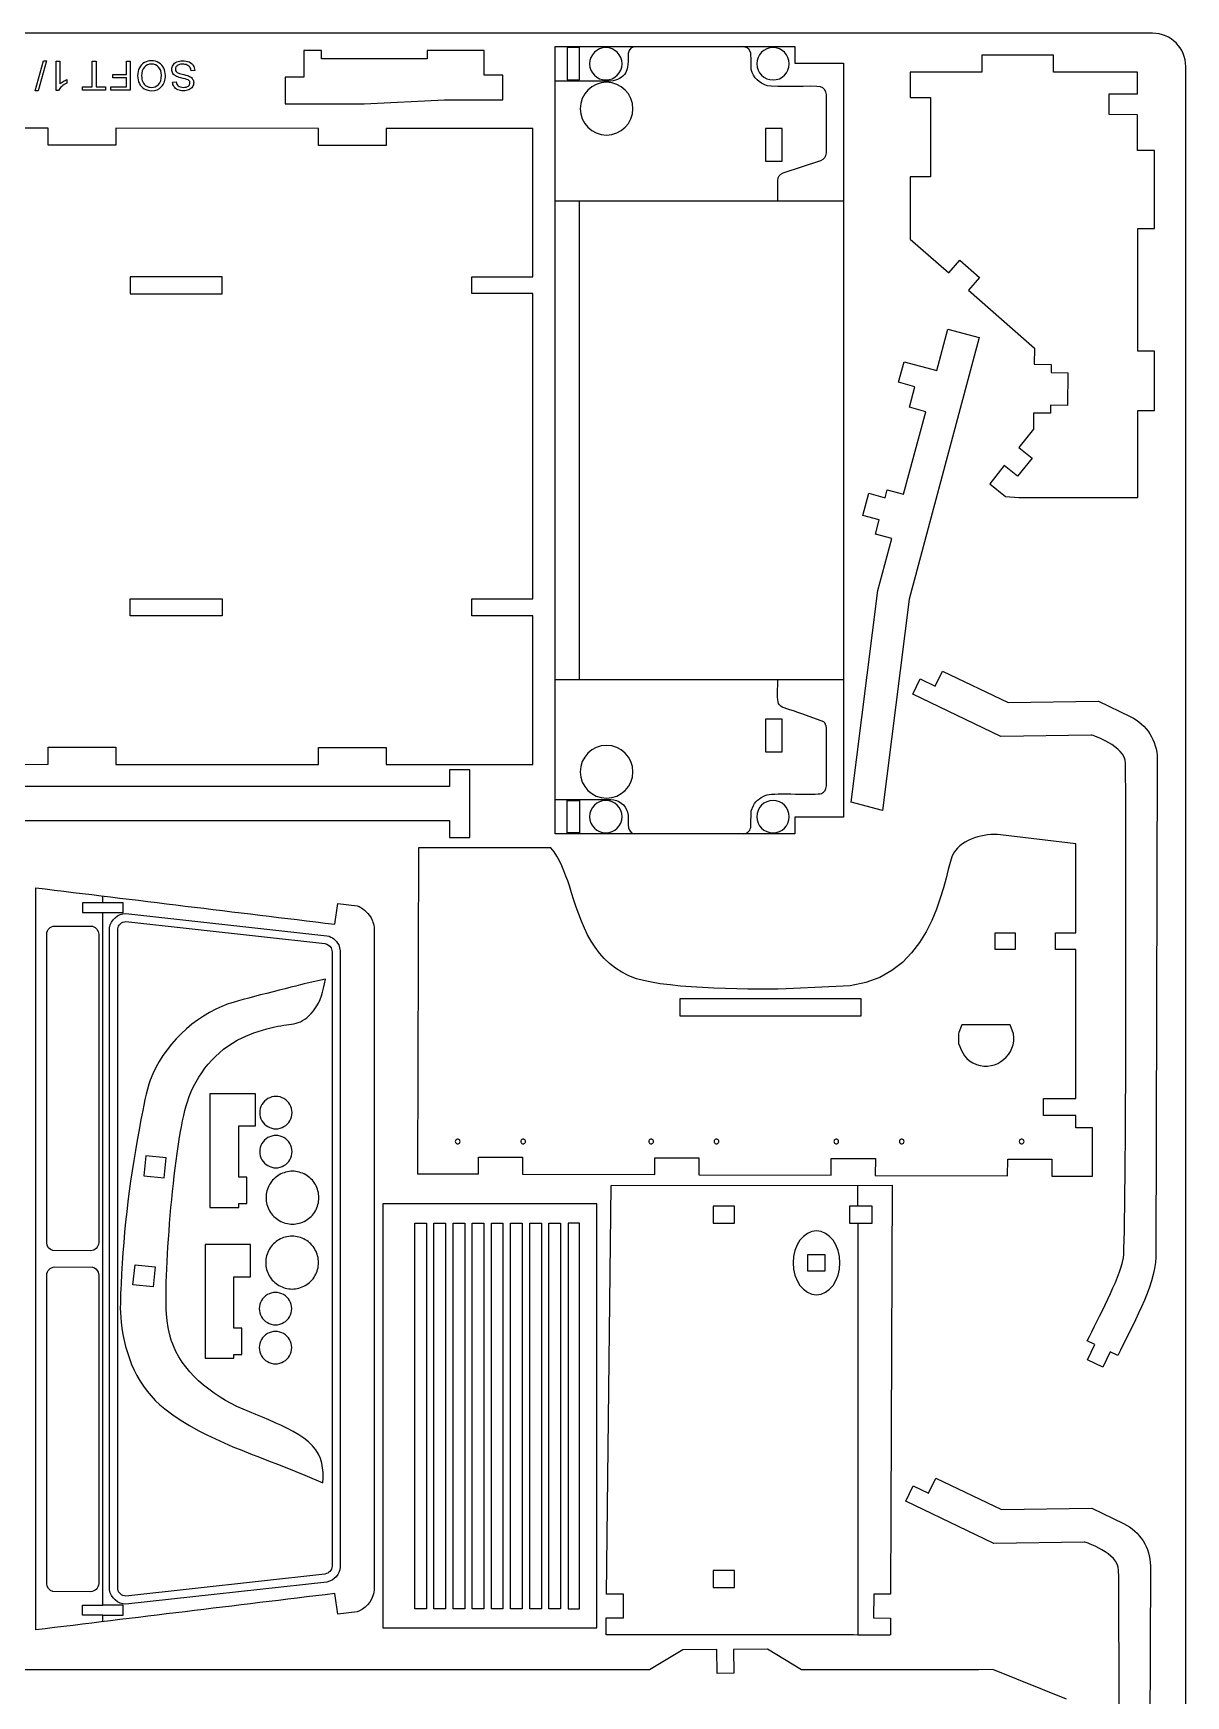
# Model space of a CAD drawing. Extents: x 460 to 1040, y 10 to 890.
# Drawn here: x 866.2 to 1040, y 639.4 to 890 of the extents above; entities that cross this region are included whole.
import ezdxf

# ---------------------------------------------------------------- set-up
doc = ezdxf.new("R2010")
doc.units = 0
doc.layers.get('0').update_dxf_attribs({"linetype": 'CONTINUOUS'})

msp = doc.modelspace()

# ---------------------------------------------------------------- linework, layer by layer
at = {"color": 5}
for p, q in [((1035, 890.0002), (754.9999, 890.0002)), ((1040, 455.0001), (1040, 885.0002))]:
    msp.add_line(p, q, dxfattribs=at)
at = {"color": 3}
for p, q in [((909.7127, 887.3896), (907.0507, 887.3896)), ((907.0507, 887.3896), (907.0507, 883.377)), ((909.7127, 886.1658), (909.7127, 887.3896)), ((934.2336, 887.3896), (925.6231, 887.3896)), ((925.6231, 887.3896), (925.6231, 886.1658)), ((934.2336, 883.6674), (934.2336, 887.3896)), ((944.9155, 769.2833), (944.9159, 887.9991)), ((944.9159, 887.9991), (981.0561, 888.0004)), ((981.0561, 888.0004), (981.0561, 885.4914)), ((925.6231, 886.1658), (909.7127, 886.1658)), ((981.0561, 885.4914), (988.3994, 885.4914)), ((988.3994, 885.4914), (988.3994, 771.7923)), ((1020.0777, 886.6862), (1009.2565, 886.6777)), ((1009.2565, 886.6777), (1009.2585, 884.1281)), ((1020.0796, 884.1364), (1020.0777, 886.6862)), ((907.0507, 883.377), (904.246, 883.377)), ((904.246, 883.377), (904.246, 879.3645)), ((937.0447, 883.6674), (934.2336, 883.6674)), ((937.0447, 879.9452), (937.0447, 883.6674)), ((1009.2585, 884.1281), (998.4373, 884.1209)), ((998.4373, 884.1209), (998.4386, 880.3309)), ((1032.7407, 884.138), (1020.0796, 884.1364)), ((1032.7423, 880.8707), (1032.7407, 884.138)), ((916.1165, 879.3645), (928.242, 879.9452)), ((928.242, 879.9452), (937.0447, 879.9452)), ((998.4386, 880.3309), (1001.4983, 880.3325)), ((1001.4983, 880.3325), (1001.5045, 868.3723)), ((1028.4548, 880.8685), (1032.7423, 880.8707)), ((1028.4564, 877.7729), (1028.4548, 880.8685)), ((904.246, 879.3645), (916.1165, 879.3645)), ((1032.7438, 877.7141), (1028.4564, 877.7729)), ((1032.7466, 872.344), (1032.7438, 877.7141)), ((868.4802, 875.6781), (850.9034, 875.6594)), ((868.4783, 873.1124), (868.4802, 875.6781)), ((878.6753, 875.671), (878.6735, 873.1054)), ((909.2373, 875.6604), (878.6753, 875.671)), ((909.2373, 873.0948), (909.2373, 875.6604)), ((941.577, 875.6605), (919.4692, 875.6604)), ((919.4692, 875.6604), (919.4692, 873.0948)), ((941.577, 853.2947), (941.577, 875.6605)), ((878.6735, 873.1054), (868.4783, 873.1124)), ((919.4692, 873.0948), (909.2373, 873.0948)), ((1035.2963, 872.3453), (1032.7466, 872.344)), ((1035.3023, 860.5514), (1035.2963, 872.3453)), ((1001.5045, 868.3723), (998.4448, 868.3708)), ((998.4448, 868.3708), (998.45, 858.966)), ((1032.7525, 860.5489), (1035.3023, 860.5514)), ((1032.7578, 842.0742), (1032.7525, 860.5489)), ((998.45, 858.966), (1004.2595, 853.8712)), ((1004.2595, 853.8712), (1005.9406, 855.7883)), ((1005.9406, 855.7883), (1008.9043, 853.1894)), ((932.3774, 853.2946), (941.577, 853.2947)), ((932.3774, 850.7449), (932.3774, 853.2946)), ((1008.9043, 853.1894), (1007.2232, 851.2723)), ((941.577, 850.7457), (932.3774, 850.7449)), ((941.5771, 804.7263), (941.577, 850.7457)), ((1007.2232, 851.2723), (1017.1939, 842.5345)), ((1002.4699, 839.166), (1004.1367, 845.3867)), ((1004.1367, 845.3867), (1008.8654, 844.1196)), ((1008.8654, 844.1196), (998.303, 804.7001)), ((1017.1939, 842.5345), (1017.1595, 840.0876)), ((996.7106, 837.3755), (997.5441, 840.4859)), ((997.5441, 840.4859), (1002.4699, 839.166)), ((1017.1595, 840.0876), (1019.7048, 840.0528)), ((1019.7048, 840.0528), (1019.6853, 838.8296)), ((1035.3076, 842.0749), (1032.7578, 842.0742)), ((1035.3102, 833.1333), (1035.3076, 842.0749)), ((999.1736, 836.7155), (996.7106, 837.3755)), ((1019.6853, 838.8296), (1022.2427, 838.7936)), ((1022.2427, 838.7936), (1022.1745, 833.8977)), ((998.3401, 833.6051), (999.1736, 836.7155)), ((997.4693, 820.5038), (1000.803, 832.9452)), ((1000.803, 832.9452), (998.3401, 833.6051)), ((1017.0529, 832.7443), (1017.0232, 830.2951)), ((1019.6024, 832.7081), (1017.0529, 832.7443)), ((1019.617, 833.9323), (1019.6024, 832.7081)), ((1022.1745, 833.8977), (1019.617, 833.9323)), ((1032.7604, 833.1326), (1035.3102, 833.1333)), ((1032.7642, 820.006), (1032.7604, 833.1326)), ((1017.0232, 830.2951), (1014.8288, 827.5545)), ((1014.8288, 827.5545), (1016.825, 825.9608)), ((1012.6384, 824.8107), (1010.4479, 822.0668)), ((1014.6345, 823.217), (1012.6384, 824.8107)), ((1016.825, 825.9608), (1014.6345, 823.217)), ((991.3322, 817.3029), (992.2268, 820.6415)), ((992.2268, 820.6415), (994.6897, 819.9816)), ((994.6897, 819.9816), (995.0065, 821.1637)), ((995.0065, 821.1637), (997.4693, 820.5038)), ((1010.4479, 822.0668), (1012.8389, 820.158)), ((1012.8389, 820.158), (1014.8097, 819.9985)), ((1014.8097, 819.9985), (1032.7642, 820.006)), ((993.7952, 816.643), (991.3322, 817.3029)), ((993.2173, 814.4865), (993.7952, 816.643)), ((995.6802, 813.8266), (993.2173, 814.4865)), ((993.5742, 805.9671), (995.6802, 813.8266)), ((932.3774, 804.7255), (941.5771, 804.7263)), ((932.3774, 802.1758), (932.3774, 804.7255)), ((989.5534, 774.0697), (993.5742, 805.9671)), ((998.303, 804.7001), (994.2821, 772.8026)), ((941.5771, 802.1759), (932.3774, 802.1758)), ((941.5772, 779.764), (941.5771, 802.1759)), ((998.8379, 790.3631), (999.9438, 792.6592)), ((999.9438, 792.6592), (1002.24, 791.5533)), ((1002.24, 791.5533), (1003.3459, 793.8495)), ((1003.3459, 793.8495), (1013.2303, 789.0887)), ((1012.1068, 783.9722), (998.8379, 790.3631)), ((1013.2303, 789.0887), (1026.8574, 789.3146)), ((1026.8574, 789.3146), (1031.6449, 787.0087)), ((868.4829, 779.7817), (868.4803, 782.3598)), ((868.4803, 782.3598), (878.6754, 782.3527)), ((878.6754, 782.3527), (878.6743, 779.7742)), ((909.2362, 779.7634), (909.2374, 782.342)), ((909.2374, 782.342), (919.4694, 782.342)), ((919.4694, 782.342), (919.4694, 779.7639)), ((1025.7338, 784.198), (1012.1068, 783.9722)), ((850.9036, 779.7633), (868.4829, 779.7817)), ((878.6743, 779.7742), (909.2362, 779.7634)), ((919.4694, 779.7639), (941.5772, 779.764)), ((1035.7132, 780.5694), (1035.4948, 705.4858)), ((932.0793, 778.9646), (929.0195, 778.9646)), ((929.0195, 778.9646), (929.0195, 776.4168)), ((932.0793, 768.7656), (932.0793, 778.9646)), ((929.0195, 776.4168), (857.8234, 776.4168)), ((994.2821, 772.8026), (989.5534, 774.0697)), ((857.8234, 771.3151), (929.0195, 771.3151)), ((929.0195, 771.3151), (929.0195, 768.7656)), ((988.3994, 771.7923), (981.0561, 771.7923)), ((981.0561, 771.7923), (981.0561, 769.2833)), ((924.3412, 767.2162), (924.1644, 718.0578)), ((944.2895, 767.2071), (924.3412, 767.2162)), ((929.0195, 768.7656), (932.0793, 768.7656)), ((981.0561, 769.2833), (944.9155, 769.2833)), ((1023.4126, 767.7699), (1012.0883, 769.1572)), ((1023.4126, 754.3957), (1023.4126, 767.7699)), ((866.6256, 649.2872), (866.6256, 761.1618)), ((911.6867, 755.6773), (912.162, 758.8004)), ((912.162, 758.8004), (915.0893, 758.4454)), ((878.9827, 655.4668), (878.9826, 754.9783)), ((880.2065, 756.0616), (910.2176, 752.7485)), ((917.6485, 755.0529), (917.6486, 655.3923)), ((911.1527, 752.1021), (911.2928, 751.5337)), ((1020.376, 751.8666), (1020.376, 754.3957)), ((1020.376, 754.3957), (1023.4126, 754.3957)), ((911.2928, 751.5337), (911.2928, 658.9115)), ((1023.4126, 751.8666), (1020.376, 751.8666)), ((1023.4126, 729.3753), (1023.4126, 751.8666)), ((989.4246, 746.4083), (980.8861, 745.9625)), ((1018.554, 726.8448), (1018.554, 729.3753)), ((1018.554, 729.3753), (1023.4126, 729.3753)), ((1023.4126, 726.8448), (1018.554, 726.8448)), ((1023.4126, 724.9812), (1023.4126, 726.8448)), ((1025.9431, 724.9701), (1023.4126, 724.9812)), ((1025.9431, 717.6822), (1025.9431, 724.9701)), ((933.3485, 718.0244), (933.3577, 720.5549)), ((933.3577, 720.5549), (940.0079, 720.5304)), ((940.0079, 720.5304), (939.9985, 717.9999)), ((959.9487, 717.9267), (959.9579, 720.4571)), ((959.9579, 720.4571), (966.608, 720.4327)), ((966.608, 720.4327), (966.5987, 717.9022)), ((986.5489, 717.8288), (986.5582, 720.3593)), ((986.5582, 720.3593), (993.2082, 720.3349)), ((993.2082, 720.3349), (993.199, 717.8044)), ((1013.1492, 717.731), (1013.1584, 720.2615)), ((1013.1584, 720.2615), (1019.8083, 720.2371)), ((1019.8083, 720.2371), (1019.7992, 717.7066)), ((924.1644, 718.0578), (933.3485, 718.0244)), ((939.9985, 717.9999), (959.9487, 717.9267)), ((966.5987, 717.9022), (986.5489, 717.8288)), ((993.199, 717.8044), (1013.1492, 717.731)), ((1019.7992, 717.7066), (1025.9431, 717.6822)), ((952.6784, 654.6577), (953.3792, 716.3053)), ((953.3792, 716.3053), (995.7303, 716.3317)), ((995.7303, 716.3317), (995.5036, 654.6476)), ((951.215, 713.5155), (918.9238, 713.5155)), ((918.9238, 713.5155), (918.9238, 649.5728)), ((951.215, 649.5728), (951.215, 713.5155)), ((1026.306, 692.2963), (1025.1581, 692.8493)), ((1025.2001, 690.0002), (1026.306, 692.2963)), ((1027.4963, 688.8943), (1025.2001, 690.0002)), ((1028.6022, 691.1904), (1027.4963, 688.8943)), ((1029.7503, 690.6375), (1028.6022, 691.1904)), ((1001.2089, 669.8864), (1002.3148, 672.1825)), ((1002.3148, 672.1825), (1012.1993, 667.4218)), ((997.8069, 668.6963), (998.9127, 670.9923)), ((998.9127, 670.9923), (1001.2089, 669.8864)), ((1011.0758, 662.3054), (997.8069, 668.6963)), ((1012.1993, 667.4218), (1025.8263, 667.6477)), ((1025.8263, 667.6477), (1030.6139, 665.3418)), ((1024.7029, 662.5311), (1011.0758, 662.3054)), ((910.2176, 657.6966), (880.2066, 654.3835)), ((1034.6822, 658.9025), (1034.4638, 583.8189)), ((912.162, 651.6448), (911.6868, 654.7664)), ((955.2282, 654.6577), (952.6784, 654.6577)), ((955.2282, 651.088), (955.2282, 654.6577)), ((992.9539, 654.6571), (992.9408, 651.0874)), ((995.5036, 654.6476), (992.9539, 654.6571)), ((915.0894, 651.9998), (912.162, 651.6448)), ((915.4317, 652.1487), (915.0894, 651.9998)), ((918.9238, 649.5728), (951.215, 649.5728)), ((952.6436, 648.5383), (952.6436, 651.088)), ((952.6436, 651.088), (955.2282, 651.088)), ((992.9408, 651.0874), (995.4905, 651.078)), ((995.4905, 651.078), (995.4811, 648.5283)), ((989.8948, 648.53), (952.6436, 648.5383)), ((990.5567, 648.5155), (989.8948, 648.53)), ((995.3189, 648.512), (990.5567, 648.5155)), ((995.4811, 648.5283), (995.3189, 648.512)), ((964.1962, 646.2547), (959.1486, 643.2824)), ((969.2865, 646.3279), (964.1962, 646.2547)), ((969.3387, 642.7235), (969.2865, 646.3279)), ((976.9225, 646.4013), (971.8321, 646.3281)), ((971.8321, 646.3281), (971.8838, 642.7601)), ((982.0586, 643.2826), (976.9225, 646.4013)), ((959.1486, 643.2824), (834.456, 643.2827)), ((971.8838, 642.7601), (969.3387, 642.7235)), ((1008.3852, 643.2863), (982.0586, 643.2826)), ((1008.7991, 643.2828), (1008.3852, 643.2863)), ((1010.9304, 643.323), (1008.7991, 643.2828)), ((1022.0077, 638.8536), (1010.9304, 643.323))]:
    msp.add_line(p, q, dxfattribs=at)
at = {"color": 1}
for p, q in [((948.5861, 887.8391), (946.756, 887.8391)), ((946.756, 887.8391), (946.756, 882.9589)), ((948.5861, 882.9589), (948.5861, 887.8391)), ((866.5377, 881.3331), (867.8084, 885.8538)), ((868.2411, 885.8538), (866.9704, 881.3331)), ((867.8084, 885.8538), (868.2411, 885.8538)), ((869.7057, 881.3881), (869.7057, 885.7805)), ((869.7057, 885.7805), (870.2433, 885.7805)), ((870.2433, 885.7805), (870.2433, 882.3574)), ((875.1347, 885.7805), (875.715, 885.7805)), ((875.1347, 881.9195), (875.1347, 885.7805)), ((875.715, 885.7805), (875.715, 881.9195)), ((880.2871, 885.7805), (880.8675, 885.7805)), ((880.2871, 883.795), (880.2871, 885.7805)), ((880.8675, 885.7805), (880.8675, 881.4064)), ((871.3185, 883.0049), (871.3185, 882.4857)), ((878.2344, 883.2819), (878.2344, 883.795)), ((878.2344, 883.795), (880.2871, 883.795)), ((880.2871, 883.2819), (878.2344, 883.2819)), ((880.2871, 881.9195), (880.2871, 883.2819)), ((887.2453, 882.6404), (887.8012, 882.6832)), ((890.5931, 884.3754), (890.0494, 884.3265)), ((953.3297, 882.7988), (944.9155, 882.7988)), ((946.756, 882.9589), (948.5861, 882.9589)), ((866.9704, 881.3331), (866.5377, 881.3331)), ((870.0519, 881.3881), (869.7057, 881.3881)), ((873.6929, 881.4064), (873.6929, 881.9195)), ((873.6929, 881.9195), (875.1347, 881.9195)), ((877.1568, 881.4064), (873.6929, 881.4064)), ((875.715, 881.9195), (877.1568, 881.9195)), ((877.1568, 881.9195), (877.1568, 881.4064)), ((877.9168, 881.4064), (877.9168, 881.9195)), ((877.9168, 881.9195), (880.2871, 881.9195)), ((880.8675, 881.4064), (877.9168, 881.4064)), ((985.8236, 871.9929), (985.8236, 880.7573)), ((979.3172, 868.9419), (984.9868, 870.8318)), ((978.4803, 864.7465), (978.4803, 867.7808)), ((944.9155, 864.7465), (948.5871, 864.7465)), ((948.5871, 792.5372), (948.5871, 864.7481)), ((948.5871, 864.7481), (988.3999, 864.7465)), ((948.5871, 792.5372), (944.9155, 792.5372)), ((988.3999, 792.5374), (948.5871, 792.5372)), ((985.4233, 786.1962), (982.28, 787.3542)), ((985.8236, 776.5264), (985.8236, 785.2908)), ((944.9155, 774.4849), (953.3297, 774.4849)), ((946.756, 769.4443), (946.756, 774.3244)), ((946.756, 774.3244), (948.5861, 774.3244)), ((948.5861, 774.3244), (948.5861, 769.4443)), ((974.4416, 770.5072), (974.4749, 772.7688)), ((974.4749, 772.7688), (974.8164, 773.5933)), ((948.5861, 769.4443), (946.756, 769.4443)), ((876.7489, 758.9153), (876.7489, 759.9286)), ((876.7461, 758.9117), (873.6842, 758.9153)), ((873.6842, 758.9153), (873.6842, 757.4467)), ((873.6842, 757.4467), (876.7489, 757.4467)), ((879.8062, 758.9117), (876.7461, 758.9117)), ((876.7489, 757.4467), (879.8062, 757.4516)), ((876.7491, 652.9984), (876.7489, 757.4467)), ((879.8062, 757.4516), (879.8062, 758.9117)), ((880.2061, 757.2916), (910.5173, 753.9415)), ((877.756, 655.3175), (877.756, 755.1315)), ((912.2973, 752.5714), (912.5173, 751.6814)), ((912.5173, 751.6814), (912.5173, 658.7676)), ((990.5461, 713.1697), (990.5457, 716.2955)), ((990.5467, 710.62), (990.5467, 649.7207)), ((910.5173, 656.4975), (880.2061, 653.1474)), ((873.6843, 651.5297), (873.6843, 652.9984)), ((873.6843, 652.9984), (876.7491, 652.9984)), ((879.8037, 652.9984), (876.7491, 652.9984)), ((879.8037, 651.5297), (879.8037, 652.9984)), ((876.7491, 651.5297), (873.6843, 651.5297)), ((876.7491, 650.5164), (876.7491, 651.5297)), ((876.7491, 651.5297), (879.8037, 651.5297)), ((990.5467, 649.7207), (990.5567, 648.5155))]:
    msp.add_line(p, q, dxfattribs=at)
at = {"color": 7}
for p, q in [((979.1672, 875.6186), (976.6171, 875.6186)), ((976.6171, 875.6186), (976.6171, 870.7184)), ((979.1672, 870.7184), (979.1672, 875.6186)), ((976.6171, 870.7184), (979.1672, 870.7184)), ((894.7419, 853.2948), (880.8308, 853.2947)), ((880.8308, 853.2947), (880.8308, 850.7256)), ((894.7419, 850.7257), (894.7419, 853.2948)), ((880.8308, 850.7256), (894.7419, 850.7257)), ((880.8309, 802.1555), (880.8309, 804.7247)), ((880.8309, 804.7247), (894.742, 804.7247)), ((894.742, 804.7247), (894.742, 802.1556)), ((894.742, 802.1556), (880.8309, 802.1555)), ((979.1672, 786.5649), (976.6171, 786.5649)), ((976.6171, 786.5649), (976.6171, 781.6647)), ((979.1672, 781.6647), (979.1672, 786.5649)), ((976.6171, 781.6647), (979.1672, 781.6647)), ((1011.2662, 754.3954), (1014.3028, 754.3954)), ((1011.2662, 751.8667), (1011.2662, 754.3954)), ((1014.3028, 754.3954), (1014.3028, 751.8667)), ((1014.3028, 751.8667), (1011.2662, 751.8667)), ((963.7499, 744.4029), (963.7499, 741.8724)), ((991.0443, 744.4029), (963.7499, 744.4029)), ((991.0443, 741.8723), (991.0443, 744.4029)), ((963.7499, 741.8724), (991.0443, 741.8723)), ((1013.5453, 740.5274), (1006.2315, 740.5274)), ((1014.0314, 739.1579), (1013.5453, 740.5274)), ((883.2219, 720.7707), (882.9186, 717.7255)), ((886.2669, 720.4674), (883.2219, 720.7707)), ((885.9636, 717.4222), (886.2669, 720.4674)), ((882.9186, 717.7255), (885.9636, 717.4222)), ((971.9571, 713.1697), (968.737, 713.1697)), ((968.737, 713.1697), (968.737, 710.62)), ((971.9571, 710.62), (971.9571, 713.1697)), ((992.7377, 713.1697), (989.2814, 713.1697)), ((989.2814, 713.1697), (989.2814, 710.62)), ((992.7377, 710.62), (992.7377, 713.1697)), ((923.764, 652.473), (923.764, 710.6054)), ((923.764, 710.6054), (925.514, 710.6054)), ((925.514, 710.6054), (925.514, 652.473)), ((926.6541, 652.473), (926.6541, 710.6054)), ((926.6541, 710.6054), (928.4042, 710.6054)), ((928.4042, 710.6054), (928.4042, 652.473)), ((929.5442, 652.473), (929.5442, 710.6054)), ((929.5442, 710.6054), (931.2943, 710.6054)), ((931.2943, 710.6054), (931.2943, 652.473)), ((932.4243, 710.6054), (934.1744, 710.6054)), ((932.4243, 652.473), (932.4243, 710.6054)), ((934.1744, 710.6054), (934.1744, 652.473)), ((935.3144, 710.6054), (937.0645, 710.6054)), ((935.3144, 652.473), (935.3144, 710.6054)), ((937.0645, 710.6054), (937.0645, 652.473)), ((938.2045, 652.473), (938.2045, 710.6054)), ((938.2045, 710.6054), (939.9546, 710.6054)), ((939.9546, 710.6054), (939.9546, 652.473)), ((941.0947, 652.473), (941.0947, 710.6054)), ((941.0947, 710.6054), (942.8447, 710.6054)), ((942.8447, 710.6054), (942.8447, 652.473)), ((943.9747, 652.473), (943.9747, 710.6054)), ((943.9747, 710.6054), (945.7248, 710.6054)), ((945.7248, 710.6054), (945.7248, 652.473)), ((948.6149, 710.6054), (946.8649, 710.6054)), ((946.8649, 710.6054), (946.8649, 652.473)), ((948.6149, 652.473), (948.6149, 710.6054)), ((968.737, 710.62), (971.9571, 710.62)), ((989.2814, 710.62), (992.7377, 710.62)), ((881.2811, 701.2863), (881.5845, 704.3314)), ((881.5845, 704.3314), (884.6295, 704.0281)), ((983.0442, 703.3506), (983.0442, 705.9003)), ((983.0442, 705.9003), (985.5941, 705.9003)), ((985.5941, 705.9003), (985.5941, 703.3506)), ((884.6295, 704.0281), (884.3262, 700.983)), ((985.5941, 703.3506), (983.0442, 703.3506)), ((884.3262, 700.983), (881.2811, 701.2863)), ((971.9571, 658.2173), (968.737, 658.2173)), ((968.737, 658.2173), (968.737, 655.6676)), ((971.9571, 655.6676), (971.9571, 658.2173)), ((968.737, 655.6676), (971.9571, 655.6676)), ((925.514, 652.473), (923.764, 652.473)), ((928.4042, 652.473), (926.6541, 652.473)), ((931.2943, 652.473), (929.5442, 652.473)), ((934.1744, 652.473), (932.4243, 652.473)), ((937.0645, 652.473), (935.3144, 652.473)), ((939.9546, 652.473), (938.2045, 652.473)), ((942.8447, 652.473), (941.0947, 652.473)), ((945.7248, 652.473), (943.9747, 652.473)), ((946.8649, 652.473), (948.6149, 652.473))]:
    msp.add_line(p, q, dxfattribs=at)
at = {"color": 2}
for p, q in [((869.4958, 755.4016), (875.196, 755.3615)), ((868.2757, 707.6696), (868.2757, 754.1815)), ((876.106, 754.1815), (876.106, 707.6696)), ((910.2825, 747.3705), (907.5304, 746.7804)), ((899.767, 730.1137), (892.8846, 730.1137)), ((892.8846, 730.1137), (892.8846, 712.9666)), ((899.767, 725.2555), (899.767, 730.1137)), ((897.2367, 717.5229), (897.2367, 725.2555)), ((897.2367, 725.2555), (899.767, 725.2555)), ((898.4513, 717.5229), (897.2367, 717.5229)), ((898.4513, 713.5522), (898.4513, 717.5229)), ((892.8846, 712.9666), (897.2367, 712.9666)), ((897.2367, 712.9666), (897.2367, 713.5522)), ((897.2367, 713.5522), (898.4513, 713.5522)), ((899.0194, 707.38), (892.137, 707.38)), ((892.137, 707.38), (892.137, 690.2329)), ((899.0194, 702.5218), (899.0194, 707.38)), ((874.886, 706.4496), (869.1757, 706.4895)), ((868.2757, 656.2675), (868.2757, 702.7794)), ((869.4958, 703.9995), (875.196, 703.9594)), ((876.016, 703.2394), (876.106, 702.7794)), ((876.106, 702.7794), (876.106, 656.2675)), ((896.4891, 694.7893), (896.4891, 702.5218)), ((896.4891, 702.5218), (899.0194, 702.5218)), ((897.7037, 694.7893), (896.4891, 694.7893)), ((897.7037, 690.8185), (897.7037, 694.7893)), ((892.137, 690.2329), (896.4891, 690.2329)), ((896.4891, 690.2329), (896.4891, 690.8185)), ((896.4891, 690.8185), (897.7037, 690.8185)), ((907.2081, 672.6144), (909.8953, 671.4423)), ((874.886, 655.0474), (869.1858, 655.0874))]:
    msp.add_line(p, q, dxfattribs=at)
at = {"color": 5}
msp.add_open_spline([(1040, 885.0002), (1040, 887.7502), (1037.7499, 890.0002), (1035, 890.0002)], degree=3, dxfattribs=at)
at = {"color": 7}
for points in [[(952.5662, 887.839), (951.2187, 887.839), (950.1262, 886.7465), (950.1262, 885.399)], [(955.0062, 885.399), (955.0062, 886.7465), (953.9137, 887.839), (952.5662, 887.839)], [(977.7771, 887.839), (976.4296, 887.839), (975.3371, 886.7465), (975.3371, 885.399)], [(980.2171, 885.399), (980.2171, 886.7465), (979.1246, 887.839), (977.7771, 887.839)], [(950.1262, 885.399), (950.1262, 884.0515), (951.2187, 882.959), (952.5662, 882.959)], [(952.5662, 882.959), (953.9137, 882.959), (955.0062, 884.0515), (955.0062, 885.399)], [(975.3371, 885.399), (975.3371, 884.0515), (976.4296, 882.959), (977.7771, 882.959)], [(977.7771, 882.959), (979.1246, 882.959), (980.2171, 884.0515), (980.2171, 885.399)], [(952.6812, 882.6039), (950.4859, 882.6039), (948.7061, 880.8241), (948.7061, 878.6288)], [(956.6563, 878.6288), (956.6563, 880.8241), (954.8765, 882.6039), (952.6812, 882.6039)], [(948.7061, 878.6288), (948.7061, 876.4335), (950.4859, 874.6537), (952.6812, 874.6537)], [(952.6812, 874.6537), (954.8765, 874.6537), (956.6563, 876.4335), (956.6563, 878.6288)], [(952.6812, 782.6297), (950.4859, 782.6297), (948.7061, 780.8499), (948.7061, 778.6546)], [(956.6563, 778.6546), (956.6563, 780.8499), (954.8765, 782.6297), (952.6812, 782.6297)], [(948.7061, 778.6546), (948.7061, 776.4593), (950.4859, 774.6795), (952.6812, 774.6795)], [(952.6812, 774.6795), (954.8765, 774.6795), (956.6563, 776.4593), (956.6563, 778.6546)], [(952.5662, 774.3244), (951.2187, 774.3244), (950.1262, 773.2319), (950.1262, 771.8844)], [(955.0062, 771.8844), (955.0062, 773.2319), (953.9137, 774.3244), (952.5662, 774.3244)], [(977.7771, 774.3244), (976.4296, 774.3244), (975.3371, 773.2319), (975.3371, 771.8844)], [(980.2171, 771.8844), (980.2171, 773.2319), (979.1246, 774.3244), (977.7771, 774.3244)], [(950.1262, 771.8844), (950.1262, 770.5369), (951.2187, 769.4444), (952.5662, 769.4444)], [(952.5662, 769.4444), (953.9137, 769.4444), (955.0062, 770.5369), (955.0062, 771.8844)], [(975.3371, 771.8844), (975.3371, 770.5369), (976.4296, 769.4444), (977.7771, 769.4444)], [(977.7771, 769.4444), (979.1246, 769.4444), (980.2171, 770.5369), (980.2171, 771.8844)], [(1006.2315, 740.5274), (1005.6292, 738.8309), (1005.743, 739.5049), (1005.7549, 737.7047)], [(1005.7549, 737.7047), (1006.2373, 736.3999), (1006.789, 735.1125), (1008.4571, 734.508)], [(1008.4571, 734.508), (1011.3963, 733.443), (1014.5519, 736.0754), (1014.0314, 739.1579)]]:
    msp.add_open_spline(points, degree=3, dxfattribs=at)
at = {"color": 1}
for points in [[(956.8376, 887.9586), (955.2495, 887.533), (956.4072, 885.5286), (955.582, 884.0992)], [(974.3484, 887.2449), (974.1048, 887.8328), (973.6864, 887.9071), (973.2176, 888.0004)], [(882.2506, 884.7898), (882.0714, 884.4406), (881.9818, 884.0435), (881.9818, 883.6006)], [(883.0112, 885.584), (882.6834, 885.4048), (882.4298, 885.1401), (882.2506, 884.7898)], [(883.002, 884.9008), (882.721, 884.5953), (882.5805, 884.1616), (882.5805, 883.5996)], [(884.0773, 885.359), (883.6415, 885.359), (883.2841, 885.2062), (883.002, 884.9008)], [(884.0742, 885.8538), (883.6944, 885.8538), (883.3401, 885.7642), (883.0112, 885.584)], [(885.1789, 885.5555), (884.8541, 885.754), (884.4866, 885.8538), (884.0742, 885.8538)], [(885.1433, 884.9049), (884.8602, 885.2073), (884.5049, 885.359), (884.0773, 885.359)], [(885.5679, 883.6617), (885.5679, 884.1881), (885.4263, 884.6025), (885.1433, 884.9049)], [(885.9161, 884.742), (885.7491, 885.0861), (885.5027, 885.3569), (885.1789, 885.5555)], [(887.117, 884.5465), (887.117, 884.7796), (887.1832, 884.9975), (887.3166, 885.2032)], [(887.3166, 885.2032), (887.4499, 885.4089), (887.6403, 885.5687), (887.8898, 885.6828)], [(887.7972, 884.97), (887.7147, 884.855), (887.6729, 884.7297), (887.6729, 884.5953)], [(888.1739, 885.2419), (888.0049, 885.1757), (887.8796, 885.0851), (887.7972, 884.97)], [(887.8898, 885.6828), (888.1393, 885.7968), (888.4193, 885.8538), (888.7318, 885.8538)], [(888.7583, 885.3406), (888.5374, 885.3406), (888.3429, 885.3081), (888.1739, 885.2419)], [(888.7318, 885.8538), (889.1269, 885.8538), (889.4578, 885.7958), (889.7246, 885.6807)], [(889.4293, 885.2103), (889.2308, 885.2969), (889.0068, 885.3406), (888.7583, 885.3406)], [(889.8692, 884.8682), (889.7745, 885.0087), (889.6278, 885.1228), (889.4293, 885.2103)], [(889.7246, 885.6807), (889.9924, 885.5657), (890.2011, 885.3926), (890.3528, 885.1604)], [(890.0494, 884.3265), (890.0239, 884.5465), (889.9638, 884.7267), (889.8692, 884.8682)], [(890.3528, 885.1604), (890.5055, 884.9293), (890.5849, 884.6676), (890.5931, 884.3754)], [(974.4749, 884.5149), (974.4115, 884.8215), (974.5489, 886.7608), (974.3484, 887.2449)], [(870.2433, 882.3574), (870.3726, 882.4816), (870.5427, 882.6048), (870.7524, 882.728)], [(871.3185, 882.4857), (871.0182, 882.3451), (870.7555, 882.1741), (870.5304, 881.9725)], [(870.7524, 882.728), (870.9622, 882.8512), (871.1515, 882.9438), (871.3185, 883.0049)], [(881.9818, 883.6006), (881.9818, 883.1638), (882.0674, 882.7728), (882.2374, 882.4286)], [(882.2374, 882.4286), (882.4074, 882.0835), (882.6548, 881.8147), (882.9786, 881.6222)], [(882.5805, 883.5996), (882.5805, 883.2442), (882.6406, 882.9337), (882.7607, 882.6689)], [(882.7607, 882.6689), (882.8809, 882.4042), (883.057, 882.1985), (883.2882, 882.0529)], [(885.125, 882.2555), (885.4202, 882.5366), (885.5679, 883.0049), (885.5679, 883.6617)], [(885.5811, 881.9481), (885.9711, 882.3584), (886.1666, 882.9265), (886.1666, 883.6515)], [(886.1666, 883.6515), (886.1666, 884.0353), (886.0831, 884.3988), (885.9161, 884.742)], [(887.2982, 883.9264), (887.1771, 884.1056), (887.117, 884.3123), (887.117, 884.5465)], [(887.4601, 881.9511), (887.3267, 882.1537), (887.2555, 882.3838), (887.2453, 882.6404)], [(887.8613, 883.4814), (887.6078, 883.5985), (887.4194, 883.7462), (887.2982, 883.9264)], [(887.6729, 884.5953), (887.6729, 884.4589), (887.7126, 884.3398), (887.7921, 884.2369)], [(887.7921, 884.2369), (887.8715, 884.1351), (888.0028, 884.0496), (888.1861, 883.9793)], [(887.8012, 882.6832), (887.8308, 882.4073), (887.9316, 882.1985), (888.1036, 882.058)], [(888.8296, 883.2025), (888.3592, 883.3094), (888.0364, 883.402), (887.8613, 883.4814)], [(888.1861, 883.9793), (888.3032, 883.9345), (888.5628, 883.8633), (888.965, 883.7665)], [(889.7022, 882.8909), (889.5902, 882.9917), (889.3, 883.0966), (888.8296, 883.2025)], [(888.965, 883.7665), (889.3672, 883.6698), (889.6482, 883.5792), (889.8091, 883.4937)], [(889.6319, 882.0387), (889.7918, 882.167), (889.8722, 882.3217), (889.8722, 882.503)], [(889.8722, 882.503), (889.8722, 882.6598), (889.8152, 882.7891), (889.7022, 882.8909)], [(889.8091, 883.4937), (890.0178, 883.3837), (890.1726, 883.2473), (890.2744, 883.0854)], [(890.4281, 882.5406), (890.4281, 882.3187), (890.365, 882.112), (890.2398, 881.9206)], [(890.2744, 883.0854), (890.3772, 882.9235), (890.4281, 882.7412), (890.4281, 882.5406)], [(955.582, 884.0992), (955.0972, 883.2593), (954.2559, 882.8596), (953.3297, 882.7988)], [(976.8921, 882.0976), (975.664, 882.5146), (974.8642, 883.2488), (974.4749, 884.5149)], [(870.5304, 881.9725), (870.3054, 881.7719), (870.1456, 881.5774), (870.0519, 881.3881)], [(882.9786, 881.6222), (883.3034, 881.4298), (883.6669, 881.3331), (884.0711, 881.3331)], [(883.2882, 882.0529), (883.5203, 881.9073), (883.7799, 881.834), (884.0681, 881.834)], [(884.0681, 881.834), (884.4774, 881.834), (884.8297, 881.9745), (885.125, 882.2555)], [(884.0711, 881.3331), (884.6882, 881.3331), (885.1911, 881.5377), (885.5811, 881.9481)], [(888.0313, 881.4899), (887.7839, 881.5937), (887.5935, 881.7475), (887.4601, 881.9511)], [(888.8886, 881.3331), (888.5649, 881.3331), (888.2788, 881.385), (888.0313, 881.4899)], [(888.1036, 882.058), (888.2757, 881.9165), (888.5302, 881.8462), (888.8662, 881.8462)], [(888.8662, 881.8462), (889.2165, 881.8462), (889.4721, 881.9104), (889.6319, 882.0387)], [(889.691, 881.4827), (889.4507, 881.383), (889.1829, 881.3331), (888.8886, 881.3331)], [(890.2398, 881.9206), (890.1145, 881.7281), (889.9323, 881.5825), (889.691, 881.4827)], [(984.9165, 881.9395), (984.1441, 882.1195), (977.9755, 881.8073), (976.8921, 882.0976)], [(985.8236, 880.7573), (985.7869, 881.319), (985.4323, 881.8193), (984.9165, 881.9395)], [(984.9868, 870.8318), (985.5389, 871.0822), (985.7606, 871.3899), (985.8236, 871.9929)], [(978.4803, 867.7808), (978.5433, 868.3837), (978.7652, 868.6915), (979.3172, 868.9419)], [(982.28, 787.3542), (977.9413, 788.9143), (978.4803, 787.7365), (978.4803, 792.5372)], [(985.8236, 785.2908), (985.7959, 785.556), (985.6794, 786.0315), (985.4233, 786.1962)], [(974.8164, 773.5933), (975.2259, 774.3026), (976.101, 774.974), (976.8921, 775.186)], [(976.8921, 775.186), (978.085, 775.5057), (984.3549, 775.1004), (985.0681, 775.3956)], [(985.0681, 775.3956), (985.5502, 775.5952), (985.7901, 776.0138), (985.8236, 776.5264)], [(953.3297, 774.4849), (954.4904, 774.4469), (955.5333, 773.7088), (955.8418, 772.5572)], [(955.8418, 772.5572), (956.1336, 771.4677), (955.4289, 769.7025), (956.8376, 769.325)], [(973.3774, 769.2938), (974.0365, 769.4248), (974.3925, 769.8359), (974.4416, 770.5072)], [(877.756, 755.1315), (877.9077, 756.3206), (879.0093, 757.2925), (880.2061, 757.2916)], [(910.5173, 753.9415), (911.4297, 753.7248), (911.7992, 753.325), (912.2973, 752.5714)], [(929.9235, 723.10625), (929.89243, 723.05257), (929.87583, 722.99063), (929.8759, 722.9286)], [(929.8759, 722.9286), (929.87583, 722.86657), (929.89243, 722.80463), (929.9235, 722.75095)], [(930.05355, 723.2363), (929.9998, 723.20534), (929.95446, 723.16), (929.9235, 723.10625)], [(929.9235, 722.75095), (929.95446, 722.6972), (929.9998, 722.65186), (930.05355, 722.6209)], [(930.2312, 723.2839), (930.16917, 723.28397), (930.10723, 723.26737), (930.05355, 723.2363)], [(930.05355, 722.6209), (930.10723, 722.58983), (930.16917, 722.57323), (930.2312, 722.5733)], [(930.40885, 723.2363), (930.35517, 723.26737), (930.29323, 723.28397), (930.2312, 723.2839)], [(930.2312, 722.5733), (930.29323, 722.57323), (930.35517, 722.58983), (930.40885, 722.6209)], [(930.5389, 723.10625), (930.50794, 723.16), (930.4626, 723.20534), (930.40885, 723.2363)], [(930.40885, 722.6209), (930.4626, 722.65186), (930.50794, 722.6972), (930.5389, 722.75095)], [(930.5865, 722.9286), (930.58657, 722.99063), (930.56997, 723.05257), (930.5389, 723.10625)], [(930.5389, 722.75095), (930.56997, 722.80463), (930.58657, 722.86657), (930.5865, 722.9286)], [(939.7828, 723.10625), (939.75173, 723.05257), (939.73513, 722.99063), (939.7352, 722.9286)], [(939.7352, 722.9286), (939.73513, 722.86657), (939.75173, 722.80463), (939.7828, 722.75095)], [(939.91285, 723.2363), (939.8591, 723.20534), (939.81376, 723.16), (939.7828, 723.10625)], [(939.7828, 722.75095), (939.81376, 722.6972), (939.8591, 722.65186), (939.91285, 722.6209)], [(940.0905, 723.2839), (940.02847, 723.28397), (939.96653, 723.26737), (939.91285, 723.2363)], [(939.91285, 722.6209), (939.96653, 722.58983), (940.02847, 722.57323), (940.0905, 722.5733)], [(940.26815, 723.2363), (940.21447, 723.26737), (940.15253, 723.28397), (940.0905, 723.2839)], [(940.0905, 722.5733), (940.15253, 722.57323), (940.21447, 722.58983), (940.26815, 722.6209)], [(940.3982, 723.10625), (940.36724, 723.16), (940.3219, 723.20534), (940.26815, 723.2363)], [(940.26815, 722.6209), (940.3219, 722.65186), (940.36724, 722.6972), (940.3982, 722.75095)], [(940.4458, 722.9286), (940.44587, 722.99063), (940.42927, 723.05257), (940.3982, 723.10625)], [(940.3982, 722.75095), (940.42927, 722.80463), (940.44587, 722.86657), (940.4458, 722.9286)], [(959.0819, 723.10625), (959.05083, 723.05257), (959.03423, 722.99063), (959.0343, 722.9286)], [(959.0343, 722.9286), (959.03423, 722.86657), (959.05083, 722.80463), (959.0819, 722.75095)], [(959.21195, 723.2363), (959.1582, 723.20534), (959.11285, 723.16), (959.0819, 723.10625)], [(959.0819, 722.75095), (959.11285, 722.6972), (959.1582, 722.65186), (959.21195, 722.6209)], [(959.3896, 723.2839), (959.32757, 723.28397), (959.26563, 723.26737), (959.21195, 723.2363)], [(959.21195, 722.6209), (959.26563, 722.58983), (959.32757, 722.57323), (959.3896, 722.5733)], [(959.56725, 723.2363), (959.51357, 723.26737), (959.45163, 723.28397), (959.3896, 723.2839)], [(959.3896, 722.5733), (959.45163, 722.57323), (959.51357, 722.58983), (959.56725, 722.6209)], [(959.6973, 723.10625), (959.66634, 723.16), (959.621, 723.20534), (959.56725, 723.2363)], [(959.56725, 722.6209), (959.621, 722.65186), (959.66634, 722.6972), (959.6973, 722.75095)], [(959.7449, 722.9286), (959.74497, 722.99063), (959.72837, 723.05257), (959.6973, 723.10625)], [(959.6973, 722.75095), (959.72837, 722.80463), (959.74497, 722.86657), (959.7449, 722.9286)], [(968.9412, 723.10625), (968.91013, 723.05257), (968.89353, 722.99063), (968.8936, 722.9286)], [(968.8936, 722.9286), (968.89353, 722.86657), (968.91013, 722.80463), (968.9412, 722.75095)], [(969.07125, 723.2363), (969.0175, 723.20534), (968.97216, 723.16), (968.9412, 723.10625)], [(968.9412, 722.75095), (968.97216, 722.6972), (969.0175, 722.65186), (969.07125, 722.6209)], [(969.2489, 723.2839), (969.18687, 723.28397), (969.12493, 723.26737), (969.07125, 723.2363)], [(969.07125, 722.6209), (969.12493, 722.58983), (969.18687, 722.57323), (969.2489, 722.5733)], [(969.42655, 723.2363), (969.37287, 723.26737), (969.31093, 723.28397), (969.2489, 723.2839)], [(969.2489, 722.5733), (969.31093, 722.57323), (969.37287, 722.58983), (969.42655, 722.6209)], [(969.5566, 723.10625), (969.52564, 723.16), (969.4803, 723.20534), (969.42655, 723.2363)], [(969.42655, 722.6209), (969.4803, 722.65186), (969.52564, 722.6972), (969.5566, 722.75095)], [(969.6042, 722.9286), (969.60427, 722.99063), (969.58767, 723.05257), (969.5566, 723.10625)], [(969.5566, 722.75095), (969.58767, 722.80463), (969.60427, 722.86657), (969.6042, 722.9286)], [(987.0065, 723.10625), (986.97543, 723.05257), (986.95883, 722.99063), (986.9589, 722.9286)], [(986.9589, 722.9286), (986.95883, 722.86657), (986.97543, 722.80463), (987.0065, 722.75095)], [(987.13655, 723.2363), (987.0828, 723.20534), (987.03746, 723.16), (987.0065, 723.10625)], [(987.0065, 722.75095), (987.03746, 722.6972), (987.0828, 722.65186), (987.13655, 722.6209)], [(987.3142, 723.2839), (987.25217, 723.28397), (987.19023, 723.26737), (987.13655, 723.2363)], [(987.13655, 722.6209), (987.19023, 722.58983), (987.25217, 722.57323), (987.3142, 722.5733)], [(987.49185, 723.2363), (987.43817, 723.26737), (987.37623, 723.28397), (987.3142, 723.2839)], [(987.3142, 722.5733), (987.37623, 722.57323), (987.43817, 722.58983), (987.49185, 722.6209)], [(987.6219, 723.10625), (987.59094, 723.16), (987.5456, 723.20534), (987.49185, 723.2363)], [(987.49185, 722.6209), (987.5456, 722.65186), (987.59094, 722.6972), (987.6219, 722.75095)], [(987.6695, 722.9286), (987.66957, 722.99063), (987.65297, 723.05257), (987.6219, 723.10625)], [(987.6219, 722.75095), (987.65297, 722.80463), (987.66957, 722.86657), (987.6695, 722.9286)], [(996.8658, 723.10625), (996.83473, 723.05257), (996.81813, 722.99063), (996.8182, 722.9286)], [(996.8182, 722.9286), (996.81813, 722.86657), (996.83473, 722.80463), (996.8658, 722.75095)], [(996.99585, 723.2363), (996.9421, 723.20534), (996.89675, 723.16), (996.8658, 723.10625)], [(996.8658, 722.75095), (996.89675, 722.6972), (996.9421, 722.65186), (996.99585, 722.6209)], [(997.1735, 723.2839), (997.11147, 723.28397), (997.04953, 723.26737), (996.99585, 723.2363)], [(996.99585, 722.6209), (997.04953, 722.58983), (997.11147, 722.57323), (997.1735, 722.5733)], [(997.35115, 723.2363), (997.29747, 723.26737), (997.23553, 723.28397), (997.1735, 723.2839)], [(997.1735, 722.5733), (997.23553, 722.57323), (997.29747, 722.58983), (997.35115, 722.6209)], [(997.4812, 723.10625), (997.45024, 723.16), (997.4049, 723.20534), (997.35115, 723.2363)], [(997.35115, 722.6209), (997.4049, 722.65186), (997.45024, 722.6972), (997.4812, 722.75095)], [(997.5288, 722.9286), (997.52887, 722.99063), (997.51227, 723.05257), (997.4812, 723.10625)], [(997.4812, 722.75095), (997.51227, 722.80463), (997.52887, 722.86657), (997.5288, 722.9286)], [(1014.9519, 723.10625), (1014.92083, 723.05257), (1014.90423, 722.99063), (1014.9043, 722.9286)], [(1014.9043, 722.9286), (1014.90423, 722.86657), (1014.92083, 722.80463), (1014.9519, 722.75095)], [(1015.08195, 723.2363), (1015.0282, 723.20534), (1014.98285, 723.16), (1014.9519, 723.10625)], [(1014.9519, 722.75095), (1014.98285, 722.6972), (1015.0282, 722.65186), (1015.08195, 722.6209)], [(1015.2596, 723.2839), (1015.19757, 723.28397), (1015.13563, 723.26737), (1015.08195, 723.2363)], [(1015.08195, 722.6209), (1015.13563, 722.58983), (1015.19757, 722.57323), (1015.2596, 722.5733)], [(1015.43725, 723.2363), (1015.38357, 723.26737), (1015.32163, 723.28397), (1015.2596, 723.2839)], [(1015.2596, 722.5733), (1015.32163, 722.57323), (1015.38357, 722.58983), (1015.43725, 722.6209)], [(1015.5673, 723.10625), (1015.53634, 723.16), (1015.491, 723.20534), (1015.43725, 723.2363)], [(1015.43725, 722.6209), (1015.491, 722.65186), (1015.53634, 722.6972), (1015.5673, 722.75095)], [(1015.6149, 722.9286), (1015.61497, 722.99063), (1015.59837, 723.05257), (1015.5673, 723.10625)], [(1015.5673, 722.75095), (1015.59837, 722.80463), (1015.61497, 722.86657), (1015.6149, 722.9286)], [(984.3283, 709.441), (982.3728, 709.441), (980.7875, 707.2863), (980.7875, 704.6283)], [(987.8691, 704.6283), (987.8691, 707.2863), (986.2838, 709.441), (984.3283, 709.441)], [(980.7875, 704.6283), (980.7875, 701.9703), (982.3728, 699.8155), (984.3283, 699.8155)], [(984.3283, 699.8155), (986.2838, 699.8155), (987.8691, 701.9703), (987.8691, 704.6283)], [(912.5173, 658.7676), (912.4479, 657.6121), (911.617, 656.7646), (910.5173, 656.4975)], [(880.2061, 653.1474), (878.9961, 653.1574), (877.9064, 654.1389), (877.756, 655.3175)]]:
    msp.add_open_spline(points, degree=3, dxfattribs=at)
at = {"color": 3}
for points in [[(1031.6449, 787.0087), (1034.1634, 785.7159), (1035.6405, 783.401), (1035.7132, 780.5694)], [(1030.9169, 779.9107), (1030.883, 782.5787), (1025.9712, 784.1445), (1025.7338, 784.198)], [(1030.6049, 705.3628), (1031.0623, 709.6574), (1031.0241, 771.4934), (1030.9169, 779.9107)], [(947.0679, 761.4726), (946.4366, 763.3328), (945.5835, 765.7106), (944.2895, 767.2071)], [(1012.0883, 769.1572), (1009.5967, 769.3998), (1006.4274, 768.5945), (1004.9787, 766.3773)], [(1004.9787, 766.3773), (1003.6378, 764.3251), (1002.7686, 748.0286), (989.4246, 746.4083)], [(866.6256, 761.1618), (881.6461, 759.3362), (896.6656, 757.5051), (911.6867, 755.6773)], [(957.2082, 747.4589), (950.6981, 749.5501), (948.8276, 755.7864), (947.0679, 761.4726)], [(915.0893, 758.4454), (915.7818, 758.2569), (916.6623, 757.467), (917.0681, 756.8095)], [(878.9826, 754.9783), (879.057, 755.5896), (879.5933, 756.0582), (880.2065, 756.0616)], [(917.0681, 756.8095), (917.3716, 756.3175), (917.6104, 755.6277), (917.6485, 755.0529)], [(910.2176, 752.7485), (910.638, 752.647), (910.9348, 752.463), (911.1527, 752.1021)], [(980.8861, 745.9625), (975.3878, 745.7596), (962.2153, 745.8505), (957.2082, 747.4589)], [(1025.1581, 692.8493), (1026.8032, 696.2649), (1029.953, 702.0339), (1030.6049, 705.3628)], [(1035.4948, 705.4858), (1035.3849, 701.1608), (1031.7561, 694.813), (1029.7503, 690.6375)], [(1030.6139, 665.3418), (1033.1325, 664.0489), (1034.6095, 661.7342), (1034.6822, 658.9025)], [(1029.8859, 658.2438), (1029.8519, 660.9118), (1024.9401, 662.4777), (1024.7029, 662.5311)], [(911.2928, 658.9115), (911.2107, 658.2346), (910.883, 657.8571), (910.2176, 657.6966)], [(1029.5738, 583.6959), (1030.0313, 587.9898), (1029.9928, 649.8244), (1029.8859, 658.2438)], [(911.6868, 654.7664), (896.6664, 652.9392), (881.6461, 651.1128), (866.6256, 649.2872)], [(880.2066, 654.3835), (879.5934, 654.3869), (879.0571, 654.8555), (878.9827, 655.4668)], [(917.6486, 655.3923), (917.5589, 654.0379), (916.6603, 652.7531), (915.4317, 652.1487)]]:
    msp.add_open_spline(points, degree=3, dxfattribs=at)
at = {"color": 2}
for points in [[(868.2757, 754.1815), (868.3222, 754.9042), (868.7699, 755.3563), (869.4958, 755.4016)], [(875.196, 755.3615), (875.7981, 755.2236), (876.0347, 754.7342), (876.106, 754.1815)], [(908.4842, 742.6352), (909.7441, 744.2636), (909.8938, 745.418), (910.2825, 747.3705)], [(907.5304, 746.7804), (905.5919, 746.283), (897.2536, 744.2295), (895.6523, 743.6621)], [(895.6523, 743.6621), (890.5158, 741.8419), (885.7661, 737.323), (883.8731, 732.1526)], [(902.6451, 740.2119), (905.264, 740.7729), (906.6518, 740.2669), (908.4842, 742.6352)], [(897.737, 738.5603), (899.1201, 739.2366), (901.1409, 739.8464), (902.6451, 740.2119)], [(889.4778, 728.8909), (890.8627, 733.1296), (893.7155, 736.5938), (897.737, 738.5603)], [(883.8731, 732.1526), (883.3304, 730.6702), (882.787, 727.8074), (882.4794, 726.2313)], [(901.60205, 729.38279), (901.23291, 729.1702), (900.9215, 728.85879), (900.70891, 728.48965)], [(902.8221, 729.7097), (902.39612, 729.71017), (901.97072, 729.59618), (901.60205, 729.38279)], [(904.04215, 729.38279), (903.67348, 729.59618), (903.24808, 729.71017), (902.8221, 729.7097)], [(904.93529, 728.48965), (904.7227, 728.85879), (904.41129, 729.1702), (904.04215, 729.38279)], [(886.3159, 696.9458), (885.9567, 703.2475), (887.465, 722.7307), (889.4778, 728.8909)], [(900.70891, 728.48965), (900.49552, 728.12098), (900.38153, 727.69558), (900.382, 727.2696)], [(900.382, 727.2696), (900.38153, 726.84362), (900.49552, 726.41822), (900.70891, 726.04955)], [(905.2622, 727.2696), (905.26266, 727.69558), (905.14868, 728.12098), (904.93529, 728.48965)], [(904.93529, 726.04955), (905.14868, 726.41822), (905.26266, 726.84362), (905.2622, 727.2696)], [(882.4794, 726.2313), (880.8917, 717.92), (879.8469, 709.8665), (879.474, 701.406)], [(900.70891, 726.04955), (900.9215, 725.68041), (901.23291, 725.369), (901.60205, 725.15641)], [(901.60205, 725.15641), (901.97072, 724.94302), (902.39612, 724.82903), (902.8221, 724.8295)], [(902.8221, 724.8295), (903.24808, 724.82903), (903.67348, 724.94302), (904.04215, 725.15641)], [(904.04215, 725.15641), (904.41129, 725.369), (904.7227, 725.68041), (904.93529, 726.04955)], [(900.70891, 722.60945), (900.49552, 722.24078), (900.38153, 721.81538), (900.382, 721.3894)], [(901.60205, 723.50259), (901.23291, 723.29), (900.9215, 722.97859), (900.70891, 722.60945)], [(902.8221, 723.8295), (902.39612, 723.82997), (901.97072, 723.71598), (901.60205, 723.50259)], [(904.04215, 723.50259), (903.67348, 723.71598), (903.24808, 723.82997), (902.8221, 723.8295)], [(904.93529, 722.60945), (904.7227, 722.97859), (904.41129, 723.29), (904.04215, 723.50259)], [(905.2622, 721.3894), (905.26266, 721.81538), (905.14868, 722.24078), (904.93529, 722.60945)], [(900.382, 721.3894), (900.38153, 720.96342), (900.49552, 720.53802), (900.70891, 720.16935)], [(900.70891, 720.16935), (900.9215, 719.80021), (901.23291, 719.4888), (901.60205, 719.27621)], [(904.04215, 719.27621), (904.41129, 719.4888), (904.7227, 719.80021), (904.93529, 720.16935)], [(904.93529, 720.16935), (905.14868, 720.53802), (905.26266, 720.96342), (905.2622, 721.3894)], [(901.60205, 719.27621), (901.97072, 719.06282), (902.39612, 718.94884), (902.8221, 718.9493)], [(903.33705, 717.89567), (902.73494, 717.54891), (902.22699, 717.04096), (901.88023, 716.43885)], [(902.8221, 718.9493), (903.24808, 718.94884), (903.67348, 719.06282), (904.04215, 719.27621)], [(905.3271, 718.4289), (904.63228, 718.42966), (903.9384, 718.24374), (903.33705, 717.89567)], [(907.31715, 717.89567), (906.7158, 718.24374), (906.02192, 718.42966), (905.3271, 718.4289)], [(908.77397, 716.43885), (908.42722, 717.04096), (907.91926, 717.54891), (907.31715, 717.89567)], [(901.88023, 716.43885), (901.53216, 715.8375), (901.34624, 715.14362), (901.347, 714.4488)], [(901.347, 714.4488), (901.34624, 713.75398), (901.53216, 713.0601), (901.88023, 712.45875)], [(909.3072, 714.4488), (909.30796, 715.14362), (909.12203, 715.8375), (908.77397, 716.43885)], [(908.77397, 712.45875), (909.12203, 713.0601), (909.30796, 713.75398), (909.3072, 714.4488)], [(901.88023, 712.45875), (902.22699, 711.85664), (902.73494, 711.34869), (903.33705, 711.00193)], [(907.31715, 711.00193), (907.91926, 711.34869), (908.42722, 711.85664), (908.77397, 712.45875)], [(903.33705, 711.00193), (903.9384, 710.65386), (904.63228, 710.46794), (905.3271, 710.4687)], [(905.3271, 710.4687), (906.02192, 710.46794), (906.7158, 710.65386), (907.31715, 711.00193)], [(869.1757, 706.4895), (868.6594, 706.6065), (868.3118, 707.091), (868.2757, 707.6696)], [(876.106, 707.6696), (876.0608, 706.9443), (875.6109, 706.4961), (874.886, 706.4496)], [(903.28095, 708.10607), (902.67884, 707.75932), (902.17088, 707.25136), (901.82413, 706.64925)], [(905.271, 708.6393), (904.57618, 708.64006), (903.8823, 708.45413), (903.28095, 708.10607)], [(907.26105, 708.10607), (906.6597, 708.45413), (905.96582, 708.64006), (905.271, 708.6393)], [(908.71787, 706.64925), (908.37112, 707.25136), (907.86316, 707.75932), (907.26105, 708.10607)], [(901.82413, 706.64925), (901.47606, 706.0479), (901.29014, 705.35402), (901.2909, 704.6592)], [(901.2909, 704.6592), (901.29014, 703.96438), (901.47606, 703.2705), (901.82413, 702.66915)], [(909.2511, 704.6592), (909.25186, 705.35402), (909.06593, 706.0479), (908.71787, 706.64925)], [(908.71787, 702.66915), (909.06593, 703.2705), (909.25186, 703.96438), (909.2511, 704.6592)], [(868.2757, 702.7794), (868.3223, 703.5021), (868.7699, 703.9542), (869.4958, 703.9995)], [(875.196, 703.9594), (875.5705, 703.8773), (875.8559, 703.5826), (876.016, 703.2394)], [(901.82413, 702.66915), (902.17088, 702.06704), (902.67884, 701.55908), (903.28095, 701.21233)], [(907.26105, 701.21233), (907.86316, 701.55908), (908.37112, 702.06704), (908.71787, 702.66915)], [(879.474, 701.406), (879.3899, 699.4985), (879.2849, 697.5796), (879.4862, 695.6764)], [(901.54595, 699.83179), (901.17681, 699.6192), (900.8654, 699.30779), (900.65281, 698.93865)], [(902.766, 700.1587), (902.34002, 700.15917), (901.91462, 700.04518), (901.54595, 699.83179)], [(903.98605, 699.83179), (903.61738, 700.04518), (903.19198, 700.15917), (902.766, 700.1587)], [(903.28095, 701.21233), (903.8823, 700.86427), (904.57618, 700.67834), (905.271, 700.6791)], [(904.87919, 698.93865), (904.6666, 699.30779), (904.35519, 699.6192), (903.98605, 699.83179)], [(905.271, 700.6791), (905.96582, 700.67834), (906.6597, 700.86427), (907.26105, 701.21233)], [(894.4097, 684.3712), (889.6136, 687.5178), (886.6462, 691.1526), (886.3159, 696.9458)], [(900.65281, 698.93865), (900.43942, 698.56998), (900.32543, 698.14458), (900.3259, 697.7186)], [(900.3259, 697.7186), (900.32543, 697.29262), (900.43942, 696.86722), (900.65281, 696.49855)], [(905.2061, 697.7186), (905.20656, 698.14458), (905.09258, 698.56998), (904.87919, 698.93865)], [(904.87919, 696.49855), (905.09258, 696.86722), (905.20656, 697.29262), (905.2061, 697.7186)], [(879.4862, 695.6764), (880.0087, 690.736), (882.0346, 685.7169), (886.0647, 682.6196)], [(900.65281, 696.49855), (900.8654, 696.12941), (901.17681, 695.818), (901.54595, 695.60541)], [(901.54595, 695.60541), (901.91462, 695.39202), (902.34002, 695.27804), (902.766, 695.2785)], [(902.766, 695.2785), (903.19198, 695.27804), (903.61738, 695.39202), (903.98605, 695.60541)], [(903.98605, 695.60541), (904.35519, 695.818), (904.6666, 696.12941), (904.87919, 696.49855)], [(900.65281, 693.05845), (900.43942, 692.68978), (900.32543, 692.26438), (900.3259, 691.8384)], [(900.3259, 691.8384), (900.32543, 691.41242), (900.43942, 690.98702), (900.65281, 690.61835)], [(901.54595, 693.95159), (901.17681, 693.739), (900.8654, 693.42759), (900.65281, 693.05845)], [(902.766, 694.2785), (902.34002, 694.27897), (901.91462, 694.16498), (901.54595, 693.95159)], [(903.98605, 693.95159), (903.61738, 694.16498), (903.19198, 694.27897), (902.766, 694.2785)], [(904.87919, 693.05845), (904.6666, 693.42759), (904.35519, 693.739), (903.98605, 693.95159)], [(905.2061, 691.8384), (905.20656, 692.26438), (905.09258, 692.68978), (904.87919, 693.05845)], [(904.87919, 690.61835), (905.09258, 690.98702), (905.20656, 691.41242), (905.2061, 691.8384)], [(900.65281, 690.61835), (900.8654, 690.24921), (901.17681, 689.9378), (901.54595, 689.72521)], [(901.54595, 689.72521), (901.91462, 689.51182), (902.34002, 689.39783), (902.766, 689.3983)], [(902.766, 689.3983), (903.19198, 689.39783), (903.61738, 689.51182), (903.98605, 689.72521)], [(903.98605, 689.72521), (904.35519, 689.9378), (904.6666, 690.24921), (904.87919, 690.61835)], [(908.3239, 677.0558), (905.3103, 680.3286), (898.4964, 681.6901), (894.4097, 684.3712)], [(886.0647, 682.6196), (892.6299, 677.5742), (899.8403, 675.7646), (907.2081, 672.6144)], [(909.8953, 671.4423), (910.0345, 673.6007), (909.8853, 675.3601), (908.3239, 677.0558)], [(869.1858, 655.0874), (868.6445, 655.2061), (868.312, 655.6866), (868.2757, 656.2675)], [(876.106, 656.2675), (876.0604, 655.5349), (875.615, 655.0942), (874.886, 655.0474)]]:
    msp.add_open_spline(points, degree=3, dxfattribs=at)

doc.saveas('drawing.dxf')
